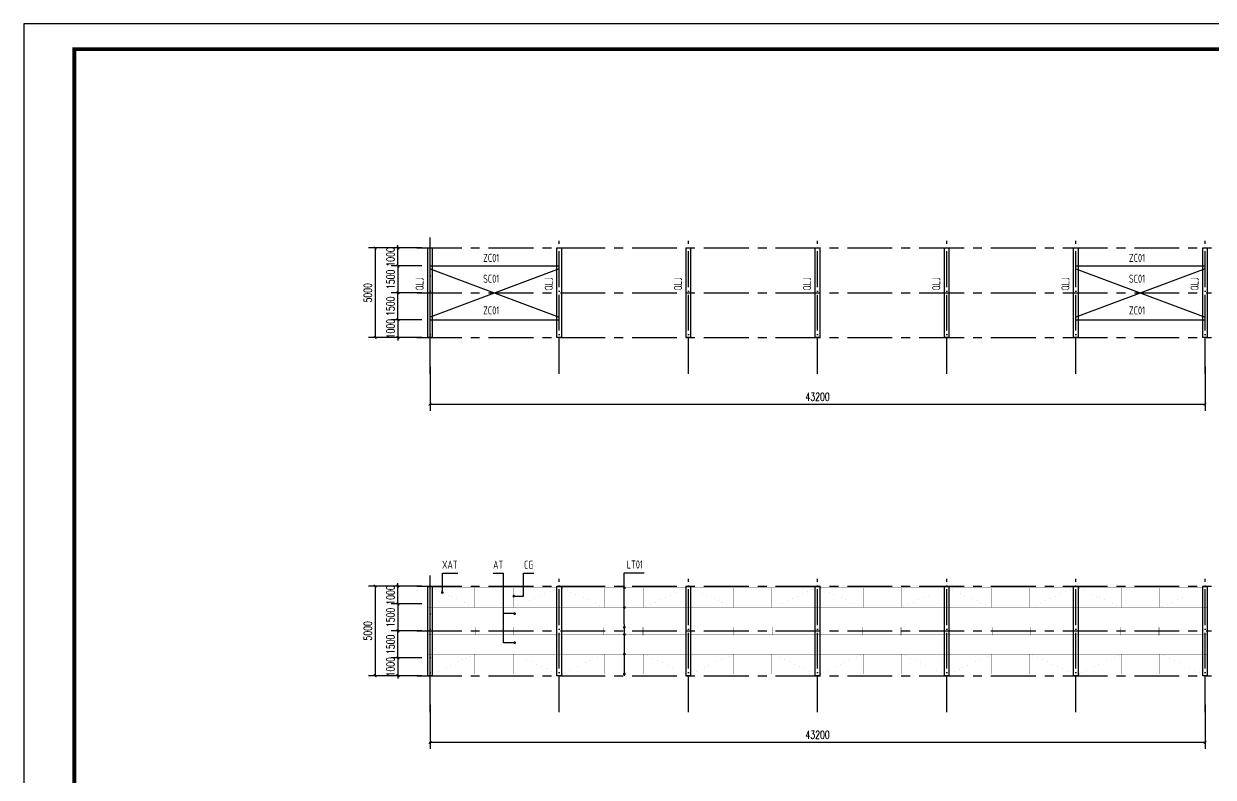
# Model space of a CAD drawing. Extents: x -33967 to 1773478, y -1022458 to -784650.
# Drawn here: x 1268340 to 1334642, y -980458 to -938458 of the extents above; entities that cross this region are included whole.
import ezdxf
from ezdxf.enums import TextEntityAlignment as Align

# ---------------------------------------------------------------- set-up
doc = ezdxf.new("R2010")
doc.units = 0
doc.header["$LTSCALE"] = 1000
doc.header["$MEASUREMENT"] = 0
doc.linetypes.add('0$0$CENTERX2', pattern=[4, 2.5, -0.5, 0.5, -0.5])
doc.linetypes.add('DOTE', pattern=[2.42, 2, -0.2, 0.02, -0.2])
for name, color, linetype in [('AXIS', 3, 'Continuous'), ('DOTE', 1, 'DOTE'), ('GL', 150, 'Continuous'), ('LT', 27, 'Continuous'), ('PUB_TITLE', 4, 'Continuous'), ('REIND', 1, 'Continuous'), ('THIN', 7, 'Continuous')]:
    doc.layers.add(name, color=color, linetype=linetype)
doc.styles.add('_TCH_DIM_T3', font='SIMPLEX', dxfattribs={"width": 0.705882, "bigfont": 'GBCBIG'})
doc.styles.add('TSSD_Dimension', font='Tssdeng.shx', dxfattribs={"width": 0.8, "bigfont": 'hztxt.shx'})
doc.dimstyles.new('TCH_150_1', dxfattribs={"dimtxt": 446.25, "dimasz": 150, "dimexe": 375, "dimexo": 450, "dimgap": 189.375, "dimtad": 1, "dimdec": 0, "dimzin": 0, "dimdsep": 46, "dimtxsty": '_TCH_DIM_T3', "dimblk": 'ARCHTICK', "dimcen": 0.09, "dimclrd": 256, "dimclre": 256, "dimclrt": 7, "dimazin": 2, "dimtfac": 1, "dimtdec": 0, "dimtix": 1, "dimtmove": 2, "dimatfit": 3, "dimfxl": 1, "dimtolj": 1, "dimtzin": 0, "dimarcsym": 0})

# ---------------------------------------------------------------- blocks, each defined once
blk = doc.blocks.new('_ArchTick')
at = {"color": 0, "linetype": 'ByBlock', "const_width": 0.4}
blk.add_lwpolyline([(-0.5, -0.5), (0.5, 0.5)], dxfattribs=at)
blk = doc.blocks.new('*D449')
at = {"layer": 'AXIS', "lineweight": -2, "transparency": 16777216}
for p, q in [((1290987, -957584), (1290987, -960036)), ((1334187, -957584), (1334187, -960036)), ((1290987, -959661), (1334187, -959661))]:
    blk.add_line(p, q, dxfattribs=at)
at = {"layer": 'Defpoints', "color": 0, "transparency": 16777216}
for p in [(1290987, -957134), (1334187, -957134), (1334187, -959661)]:
    blk.add_point(p, dxfattribs=at)
at = {"layer": 'AXIS', "lineweight": -2, "transparency": 16777216, "xscale": 150, "yscale": 150, "zscale": 150, "rotation": 180}
blk.add_blockref('_ArchTick', (1290987, -959661), dxfattribs=at)
at = {"layer": 'AXIS', "lineweight": -2, "transparency": 16777216, "xscale": 150, "yscale": 150, "zscale": 150}
blk.add_blockref('_ArchTick', (1334187, -959661), dxfattribs=at)
at = {"layer": 'AXIS', "color": 7, "transparency": 16777216, "insert": (1312587, -959249), "char_height": 446.2, "attachment_point": 5, "style": '_TCH_DIM_T3'}
blk.add_mtext('\\A1;43200', dxfattribs=at)
blk = doc.blocks.new('*D450')
at = {"layer": 'AXIS', "lineweight": -2, "transparency": 16777216}
for p, q in [((1290537, -951955), (1288822, -951955)), ((1289197, -951955), (1289197, -953455)), ((1290537, -953455), (1288822, -953455))]:
    blk.add_line(p, q, dxfattribs=at)
at = {"layer": 'Defpoints', "color": 0, "transparency": 16777216}
for p in [(1290987, -951955), (1289197, -953455), (1290987, -953455)]:
    blk.add_point(p, dxfattribs=at)
at = {"layer": 'AXIS', "lineweight": -2, "transparency": 16777216, "xscale": 150, "yscale": 150, "zscale": 150}
for p, rotation in [((1289197, -951955), 90), ((1289197, -953455), 270)]:
    blk.add_blockref('_ArchTick', p, dxfattribs=dict(at, rotation=rotation))
at = {"layer": 'AXIS', "color": 7, "transparency": 16777216, "insert": (1288785, -952705), "char_height": 446.2, "attachment_point": 5, "rotation": 90, "style": '_TCH_DIM_T3'}
blk.add_mtext('\\A1;1500', dxfattribs=at)
blk = doc.blocks.new('*D451')
at = {"layer": 'AXIS', "lineweight": -2, "transparency": 16777216}
for p, q in [((1290537, -950955), (1288822, -950955)), ((1289197, -950955), (1289197, -950805)), ((1289197, -951955), (1289197, -950955)), ((1290537, -951955), (1288822, -951955)), ((1289197, -951955), (1289197, -952105))]:
    blk.add_line(p, q, dxfattribs=at)
at = {"layer": 'Defpoints', "color": 0, "transparency": 16777216}
for p in [(1289197, -950955), (1290987, -950955), (1290987, -951955)]:
    blk.add_point(p, dxfattribs=at)
at = {"layer": 'AXIS', "lineweight": -2, "transparency": 16777216, "xscale": 150, "yscale": 150, "zscale": 150}
for p, rotation in [((1289197, -950955), 270), ((1289197, -951955), 90)]:
    blk.add_blockref('_ArchTick', p, dxfattribs=dict(at, rotation=rotation))
at = {"layer": 'AXIS', "color": 7, "transparency": 16777216, "insert": (1288785, -951455), "char_height": 446.2, "attachment_point": 5, "rotation": 90, "style": '_TCH_DIM_T3'}
blk.add_mtext('\\A1;1000', dxfattribs=at)
blk = doc.blocks.new('*D452')
at = {"layer": 'AXIS', "lineweight": -2, "transparency": 16777216}
for p, q in [((1290537, -953455), (1288822, -953455)), ((1289197, -954955), (1289197, -953455)), ((1290537, -954955), (1288822, -954955))]:
    blk.add_line(p, q, dxfattribs=at)
at = {"layer": 'Defpoints', "color": 0, "transparency": 16777216}
for p in [(1289197, -953455), (1290987, -953455), (1290987, -954955)]:
    blk.add_point(p, dxfattribs=at)
at = {"layer": 'AXIS', "lineweight": -2, "transparency": 16777216, "xscale": 150, "yscale": 150, "zscale": 150}
for p, rotation in [((1289197, -953455), 90), ((1289197, -954955), 270)]:
    blk.add_blockref('_ArchTick', p, dxfattribs=dict(at, rotation=rotation))
at = {"layer": 'AXIS', "color": 7, "transparency": 16777216, "insert": (1288785, -954205), "char_height": 446.2, "attachment_point": 5, "rotation": 90, "style": '_TCH_DIM_T3'}
blk.add_mtext('\\A1;1500', dxfattribs=at)
blk = doc.blocks.new('*D453')
at = {"layer": 'AXIS', "lineweight": -2, "transparency": 16777216}
for p, q in [((1290537, -954955), (1288822, -954955)), ((1289197, -954955), (1289197, -954805)), ((1289197, -954955), (1289197, -955955)), ((1290537, -955955), (1288822, -955955)), ((1289197, -955955), (1289197, -956105))]:
    blk.add_line(p, q, dxfattribs=at)
at = {"layer": 'Defpoints', "color": 0, "transparency": 16777216}
for p in [(1290987, -954955), (1289197, -955955), (1290987, -955955)]:
    blk.add_point(p, dxfattribs=at)
at = {"layer": 'AXIS', "lineweight": -2, "transparency": 16777216, "xscale": 150, "yscale": 150, "zscale": 150}
for p, rotation in [((1289197, -954955), 270), ((1289197, -955955), 90)]:
    blk.add_blockref('_ArchTick', p, dxfattribs=dict(at, rotation=rotation))
at = {"layer": 'AXIS', "color": 7, "transparency": 16777216, "insert": (1288785, -955455), "char_height": 446.2, "attachment_point": 5, "rotation": 90, "style": '_TCH_DIM_T3'}
blk.add_mtext('\\A1;1000', dxfattribs=at)
blk = doc.blocks.new('*D454')
at = {"layer": 'AXIS', "lineweight": -2, "transparency": 16777216}
for p, q in [((1290534, -950955), (1287550, -950955)), ((1287925, -950955), (1287925, -955955)), ((1290534, -955955), (1287550, -955955))]:
    blk.add_line(p, q, dxfattribs=at)
at = {"layer": 'Defpoints', "color": 0, "transparency": 16777216}
for p in [(1290984, -950955), (1287925, -955955), (1290984, -955955)]:
    blk.add_point(p, dxfattribs=at)
at = {"layer": 'AXIS', "lineweight": -2, "transparency": 16777216, "xscale": 150, "yscale": 150, "zscale": 150}
for p, rotation in [((1287925, -950955), 90), ((1287925, -955955), 270)]:
    blk.add_blockref('_ArchTick', p, dxfattribs=dict(at, rotation=rotation))
at = {"layer": 'AXIS', "color": 7, "transparency": 16777216, "insert": (1287513, -953455), "char_height": 446.2, "attachment_point": 5, "rotation": 90, "style": '_TCH_DIM_T3'}
blk.add_mtext('\\A1;5000', dxfattribs=at)
blk = doc.blocks.new('*D455')
at = {"layer": 'AXIS', "lineweight": -2, "transparency": 16777216}
for p, q in [((1290537, -951955), (1288822, -951955)), ((1289197, -951955), (1289197, -953455)), ((1290537, -953455), (1288822, -953455))]:
    blk.add_line(p, q, dxfattribs=at)
at = {"layer": 'Defpoints', "color": 0, "transparency": 16777216}
for p in [(1290987, -951955), (1289197, -953455), (1290987, -953455)]:
    blk.add_point(p, dxfattribs=at)
at = {"layer": 'AXIS', "lineweight": -2, "transparency": 16777216, "xscale": 150, "yscale": 150, "zscale": 150}
for p, rotation in [((1289197, -951955), 90), ((1289197, -953455), 270)]:
    blk.add_blockref('_ArchTick', p, dxfattribs=dict(at, rotation=rotation))
at = {"layer": 'AXIS', "color": 7, "transparency": 16777216, "insert": (1288785, -952705), "char_height": 446.2, "attachment_point": 5, "rotation": 90, "style": '_TCH_DIM_T3'}
blk.add_mtext('\\A1;1500', dxfattribs=at)
blk = doc.blocks.new('*D456')
at = {"layer": 'AXIS', "lineweight": -2, "transparency": 16777216}
for p, q in [((1290537, -950955), (1288822, -950955)), ((1289197, -950955), (1289197, -950805)), ((1289197, -951955), (1289197, -950955)), ((1290537, -951955), (1288822, -951955)), ((1289197, -951955), (1289197, -952105))]:
    blk.add_line(p, q, dxfattribs=at)
at = {"layer": 'Defpoints', "color": 0, "transparency": 16777216}
for p in [(1289197, -950955), (1290987, -950955), (1290987, -951955)]:
    blk.add_point(p, dxfattribs=at)
at = {"layer": 'AXIS', "lineweight": -2, "transparency": 16777216, "xscale": 150, "yscale": 150, "zscale": 150}
for p, rotation in [((1289197, -950955), 270), ((1289197, -951955), 90)]:
    blk.add_blockref('_ArchTick', p, dxfattribs=dict(at, rotation=rotation))
at = {"layer": 'AXIS', "color": 7, "transparency": 16777216, "insert": (1288785, -951455), "char_height": 446.2, "attachment_point": 5, "rotation": 90, "style": '_TCH_DIM_T3'}
blk.add_mtext('\\A1;1000', dxfattribs=at)
blk = doc.blocks.new('*D457')
at = {"layer": 'AXIS', "lineweight": -2, "transparency": 16777216}
for p, q in [((1290537, -953455), (1288822, -953455)), ((1289197, -954955), (1289197, -953455)), ((1290537, -954955), (1288822, -954955))]:
    blk.add_line(p, q, dxfattribs=at)
at = {"layer": 'Defpoints', "color": 0, "transparency": 16777216}
for p in [(1289197, -953455), (1290987, -953455), (1290987, -954955)]:
    blk.add_point(p, dxfattribs=at)
at = {"layer": 'AXIS', "lineweight": -2, "transparency": 16777216, "xscale": 150, "yscale": 150, "zscale": 150}
for p, rotation in [((1289197, -953455), 90), ((1289197, -954955), 270)]:
    blk.add_blockref('_ArchTick', p, dxfattribs=dict(at, rotation=rotation))
at = {"layer": 'AXIS', "color": 7, "transparency": 16777216, "insert": (1288785, -954205), "char_height": 446.2, "attachment_point": 5, "rotation": 90, "style": '_TCH_DIM_T3'}
blk.add_mtext('\\A1;1500', dxfattribs=at)
blk = doc.blocks.new('*D458')
at = {"layer": 'AXIS', "lineweight": -2, "transparency": 16777216}
for p, q in [((1290537, -954955), (1288822, -954955)), ((1289197, -954955), (1289197, -954805)), ((1289197, -954955), (1289197, -955955)), ((1290537, -955955), (1288822, -955955)), ((1289197, -955955), (1289197, -956105))]:
    blk.add_line(p, q, dxfattribs=at)
at = {"layer": 'Defpoints', "color": 0, "transparency": 16777216}
for p in [(1290987, -954955), (1289197, -955955), (1290987, -955955)]:
    blk.add_point(p, dxfattribs=at)
at = {"layer": 'AXIS', "lineweight": -2, "transparency": 16777216, "xscale": 150, "yscale": 150, "zscale": 150}
for p, rotation in [((1289197, -954955), 270), ((1289197, -955955), 90)]:
    blk.add_blockref('_ArchTick', p, dxfattribs=dict(at, rotation=rotation))
at = {"layer": 'AXIS', "color": 7, "transparency": 16777216, "insert": (1288785, -955455), "char_height": 446.2, "attachment_point": 5, "rotation": 90, "style": '_TCH_DIM_T3'}
blk.add_mtext('\\A1;1000', dxfattribs=at)
blk = doc.blocks.new('*D459')
at = {"layer": 'AXIS', "lineweight": -2, "transparency": 16777216}
for p, q in [((1290534, -950955), (1287550, -950955)), ((1287925, -950955), (1287925, -955955)), ((1290534, -955955), (1287550, -955955))]:
    blk.add_line(p, q, dxfattribs=at)
at = {"layer": 'Defpoints', "color": 0, "transparency": 16777216}
for p in [(1290984, -950955), (1287925, -955955), (1290984, -955955)]:
    blk.add_point(p, dxfattribs=at)
at = {"layer": 'AXIS', "lineweight": -2, "transparency": 16777216, "xscale": 150, "yscale": 150, "zscale": 150}
for p, rotation in [((1287925, -950955), 90), ((1287925, -955955), 270)]:
    blk.add_blockref('_ArchTick', p, dxfattribs=dict(at, rotation=rotation))
at = {"layer": 'AXIS', "color": 7, "transparency": 16777216, "insert": (1287513, -953455), "char_height": 446.2, "attachment_point": 5, "rotation": 90, "style": '_TCH_DIM_T3'}
blk.add_mtext('\\A1;5000', dxfattribs=at)
blk = doc.blocks.new('*D470')
at = {"layer": 'AXIS', "lineweight": -2, "transparency": 16777216}
for p, q in [((1290987, -976429), (1290987, -978881)), ((1334187, -976429), (1334187, -978881)), ((1290987, -978506), (1334187, -978506))]:
    blk.add_line(p, q, dxfattribs=at)
at = {"layer": 'Defpoints', "color": 0, "transparency": 16777216}
for p in [(1290987, -975979), (1334187, -975979), (1334187, -978506)]:
    blk.add_point(p, dxfattribs=at)
at = {"layer": 'AXIS', "lineweight": -2, "transparency": 16777216, "xscale": 150, "yscale": 150, "zscale": 150, "rotation": 180}
blk.add_blockref('_ArchTick', (1290987, -978506), dxfattribs=at)
at = {"layer": 'AXIS', "lineweight": -2, "transparency": 16777216, "xscale": 150, "yscale": 150, "zscale": 150}
blk.add_blockref('_ArchTick', (1334187, -978506), dxfattribs=at)
at = {"layer": 'AXIS', "color": 7, "transparency": 16777216, "insert": (1312587, -978094), "char_height": 446.2, "attachment_point": 5, "style": '_TCH_DIM_T3'}
blk.add_mtext('\\A1;43200', dxfattribs=at)
blk = doc.blocks.new('*D460')
at = {"layer": 'AXIS', "lineweight": -2, "transparency": 16777216}
for p, q in [((1290537, -970800), (1288822, -970800)), ((1289197, -970800), (1289197, -972300)), ((1290537, -972300), (1288822, -972300))]:
    blk.add_line(p, q, dxfattribs=at)
at = {"layer": 'Defpoints', "color": 0, "transparency": 16777216}
for p in [(1290987, -970800), (1289197, -972300), (1290987, -972300)]:
    blk.add_point(p, dxfattribs=at)
at = {"layer": 'AXIS', "lineweight": -2, "transparency": 16777216, "xscale": 150, "yscale": 150, "zscale": 150}
for p, rotation in [((1289197, -970800), 90), ((1289197, -972300), 270)]:
    blk.add_blockref('_ArchTick', p, dxfattribs=dict(at, rotation=rotation))
at = {"layer": 'AXIS', "color": 7, "transparency": 16777216, "insert": (1288785, -971550), "char_height": 446.2, "attachment_point": 5, "rotation": 90, "style": '_TCH_DIM_T3'}
blk.add_mtext('\\A1;1500', dxfattribs=at)
blk = doc.blocks.new('*D461')
at = {"layer": 'AXIS', "lineweight": -2, "transparency": 16777216}
for p, q in [((1290537, -969800), (1288822, -969800)), ((1289197, -969800), (1289197, -969650)), ((1289197, -970800), (1289197, -969800)), ((1290537, -970800), (1288822, -970800)), ((1289197, -970800), (1289197, -970950))]:
    blk.add_line(p, q, dxfattribs=at)
at = {"layer": 'Defpoints', "color": 0, "transparency": 16777216}
for p in [(1289197, -969800), (1290987, -969800), (1290987, -970800)]:
    blk.add_point(p, dxfattribs=at)
at = {"layer": 'AXIS', "lineweight": -2, "transparency": 16777216, "xscale": 150, "yscale": 150, "zscale": 150}
for p, rotation in [((1289197, -969800), 270), ((1289197, -970800), 90)]:
    blk.add_blockref('_ArchTick', p, dxfattribs=dict(at, rotation=rotation))
at = {"layer": 'AXIS', "color": 7, "transparency": 16777216, "insert": (1288785, -970300), "char_height": 446.2, "attachment_point": 5, "rotation": 90, "style": '_TCH_DIM_T3'}
blk.add_mtext('\\A1;1000', dxfattribs=at)
blk = doc.blocks.new('*D462')
at = {"layer": 'AXIS', "lineweight": -2, "transparency": 16777216}
for p, q in [((1290537, -972300), (1288822, -972300)), ((1289197, -973800), (1289197, -972300)), ((1290537, -973800), (1288822, -973800))]:
    blk.add_line(p, q, dxfattribs=at)
at = {"layer": 'Defpoints', "color": 0, "transparency": 16777216}
for p in [(1289197, -972300), (1290987, -972300), (1290987, -973800)]:
    blk.add_point(p, dxfattribs=at)
at = {"layer": 'AXIS', "lineweight": -2, "transparency": 16777216, "xscale": 150, "yscale": 150, "zscale": 150}
for p, rotation in [((1289197, -972300), 90), ((1289197, -973800), 270)]:
    blk.add_blockref('_ArchTick', p, dxfattribs=dict(at, rotation=rotation))
at = {"layer": 'AXIS', "color": 7, "transparency": 16777216, "insert": (1288785, -973050), "char_height": 446.2, "attachment_point": 5, "rotation": 90, "style": '_TCH_DIM_T3'}
blk.add_mtext('\\A1;1500', dxfattribs=at)
blk = doc.blocks.new('*D463')
at = {"layer": 'AXIS', "lineweight": -2, "transparency": 16777216}
for p, q in [((1290537, -973800), (1288822, -973800)), ((1289197, -973800), (1289197, -973650)), ((1289197, -973800), (1289197, -974800)), ((1290537, -974800), (1288822, -974800)), ((1289197, -974800), (1289197, -974950))]:
    blk.add_line(p, q, dxfattribs=at)
at = {"layer": 'Defpoints', "color": 0, "transparency": 16777216}
for p in [(1290987, -973800), (1289197, -974800), (1290987, -974800)]:
    blk.add_point(p, dxfattribs=at)
at = {"layer": 'AXIS', "lineweight": -2, "transparency": 16777216, "xscale": 150, "yscale": 150, "zscale": 150}
for p, rotation in [((1289197, -973800), 270), ((1289197, -974800), 90)]:
    blk.add_blockref('_ArchTick', p, dxfattribs=dict(at, rotation=rotation))
at = {"layer": 'AXIS', "color": 7, "transparency": 16777216, "insert": (1288785, -974300), "char_height": 446.2, "attachment_point": 5, "rotation": 90, "style": '_TCH_DIM_T3'}
blk.add_mtext('\\A1;1000', dxfattribs=at)
blk = doc.blocks.new('*D464')
at = {"layer": 'AXIS', "lineweight": -2, "transparency": 16777216}
for p, q in [((1290534, -969800), (1287550, -969800)), ((1287925, -969800), (1287925, -974800)), ((1290534, -974800), (1287550, -974800))]:
    blk.add_line(p, q, dxfattribs=at)
at = {"layer": 'Defpoints', "color": 0, "transparency": 16777216}
for p in [(1290984, -969800), (1287925, -974800), (1290984, -974800)]:
    blk.add_point(p, dxfattribs=at)
at = {"layer": 'AXIS', "lineweight": -2, "transparency": 16777216, "xscale": 150, "yscale": 150, "zscale": 150}
for p, rotation in [((1287925, -969800), 90), ((1287925, -974800), 270)]:
    blk.add_blockref('_ArchTick', p, dxfattribs=dict(at, rotation=rotation))
at = {"layer": 'AXIS', "color": 7, "transparency": 16777216, "insert": (1287513, -972300), "char_height": 446.2, "attachment_point": 5, "rotation": 90, "style": '_TCH_DIM_T3'}
blk.add_mtext('\\A1;5000', dxfattribs=at)
blk = doc.blocks.new('*D465')
at = {"layer": 'AXIS', "lineweight": -2, "transparency": 16777216}
for p, q in [((1290537, -970800), (1288822, -970800)), ((1289197, -970800), (1289197, -972300)), ((1290537, -972300), (1288822, -972300))]:
    blk.add_line(p, q, dxfattribs=at)
at = {"layer": 'Defpoints', "color": 0, "transparency": 16777216}
for p in [(1290987, -970800), (1289197, -972300), (1290987, -972300)]:
    blk.add_point(p, dxfattribs=at)
at = {"layer": 'AXIS', "lineweight": -2, "transparency": 16777216, "xscale": 150, "yscale": 150, "zscale": 150}
for p, rotation in [((1289197, -970800), 90), ((1289197, -972300), 270)]:
    blk.add_blockref('_ArchTick', p, dxfattribs=dict(at, rotation=rotation))
at = {"layer": 'AXIS', "color": 7, "transparency": 16777216, "insert": (1288785, -971550), "char_height": 446.2, "attachment_point": 5, "rotation": 90, "style": '_TCH_DIM_T3'}
blk.add_mtext('\\A1;1500', dxfattribs=at)
blk = doc.blocks.new('*D466')
at = {"layer": 'AXIS', "lineweight": -2, "transparency": 16777216}
for p, q in [((1290537, -969800), (1288822, -969800)), ((1289197, -969800), (1289197, -969650)), ((1289197, -970800), (1289197, -969800)), ((1290537, -970800), (1288822, -970800)), ((1289197, -970800), (1289197, -970950))]:
    blk.add_line(p, q, dxfattribs=at)
at = {"layer": 'Defpoints', "color": 0, "transparency": 16777216}
for p in [(1289197, -969800), (1290987, -969800), (1290987, -970800)]:
    blk.add_point(p, dxfattribs=at)
at = {"layer": 'AXIS', "lineweight": -2, "transparency": 16777216, "xscale": 150, "yscale": 150, "zscale": 150}
for p, rotation in [((1289197, -969800), 270), ((1289197, -970800), 90)]:
    blk.add_blockref('_ArchTick', p, dxfattribs=dict(at, rotation=rotation))
at = {"layer": 'AXIS', "color": 7, "transparency": 16777216, "insert": (1288785, -970300), "char_height": 446.2, "attachment_point": 5, "rotation": 90, "style": '_TCH_DIM_T3'}
blk.add_mtext('\\A1;1000', dxfattribs=at)
blk = doc.blocks.new('*D467')
at = {"layer": 'AXIS', "lineweight": -2, "transparency": 16777216}
for p, q in [((1290537, -972300), (1288822, -972300)), ((1289197, -973800), (1289197, -972300)), ((1290537, -973800), (1288822, -973800))]:
    blk.add_line(p, q, dxfattribs=at)
at = {"layer": 'Defpoints', "color": 0, "transparency": 16777216}
for p in [(1289197, -972300), (1290987, -972300), (1290987, -973800)]:
    blk.add_point(p, dxfattribs=at)
at = {"layer": 'AXIS', "lineweight": -2, "transparency": 16777216, "xscale": 150, "yscale": 150, "zscale": 150}
for p, rotation in [((1289197, -972300), 90), ((1289197, -973800), 270)]:
    blk.add_blockref('_ArchTick', p, dxfattribs=dict(at, rotation=rotation))
at = {"layer": 'AXIS', "color": 7, "transparency": 16777216, "insert": (1288785, -973050), "char_height": 446.2, "attachment_point": 5, "rotation": 90, "style": '_TCH_DIM_T3'}
blk.add_mtext('\\A1;1500', dxfattribs=at)
blk = doc.blocks.new('*D468')
at = {"layer": 'AXIS', "lineweight": -2, "transparency": 16777216}
for p, q in [((1290537, -973800), (1288822, -973800)), ((1289197, -973800), (1289197, -973650)), ((1289197, -973800), (1289197, -974800)), ((1290537, -974800), (1288822, -974800)), ((1289197, -974800), (1289197, -974950))]:
    blk.add_line(p, q, dxfattribs=at)
at = {"layer": 'Defpoints', "color": 0, "transparency": 16777216}
for p in [(1290987, -973800), (1289197, -974800), (1290987, -974800)]:
    blk.add_point(p, dxfattribs=at)
at = {"layer": 'AXIS', "lineweight": -2, "transparency": 16777216, "xscale": 150, "yscale": 150, "zscale": 150}
for p, rotation in [((1289197, -973800), 270), ((1289197, -974800), 90)]:
    blk.add_blockref('_ArchTick', p, dxfattribs=dict(at, rotation=rotation))
at = {"layer": 'AXIS', "color": 7, "transparency": 16777216, "insert": (1288785, -974300), "char_height": 446.2, "attachment_point": 5, "rotation": 90, "style": '_TCH_DIM_T3'}
blk.add_mtext('\\A1;1000', dxfattribs=at)
blk = doc.blocks.new('*D469')
at = {"layer": 'AXIS', "lineweight": -2, "transparency": 16777216}
for p, q in [((1290534, -969800), (1287550, -969800)), ((1287925, -969800), (1287925, -974800)), ((1290534, -974800), (1287550, -974800))]:
    blk.add_line(p, q, dxfattribs=at)
at = {"layer": 'Defpoints', "color": 0, "transparency": 16777216}
for p in [(1290984, -969800), (1287925, -974800), (1290984, -974800)]:
    blk.add_point(p, dxfattribs=at)
at = {"layer": 'AXIS', "lineweight": -2, "transparency": 16777216, "xscale": 150, "yscale": 150, "zscale": 150}
for p, rotation in [((1287925, -969800), 90), ((1287925, -974800), 270)]:
    blk.add_blockref('_ArchTick', p, dxfattribs=dict(at, rotation=rotation))
at = {"layer": 'AXIS', "color": 7, "transparency": 16777216, "insert": (1287513, -972300), "char_height": 446.2, "attachment_point": 5, "rotation": 90, "style": '_TCH_DIM_T3'}
blk.add_mtext('\\A1;5000', dxfattribs=at)

msp = doc.modelspace()

# ---------------------------------------------------------------- linework, layer by layer
at = {"layer": 'AXIS', "color": 6, "linetype": 'ByBlock'}
for p, q in [((1290987.4, -951955.3), (1298187.4, -951955.3)), ((1326987.4, -951955.3), (1334187.4, -951955.3)), ((1290987.4, -952125.1), (1298187.4, -954820.5)), ((1298187.4, -952125.1), (1290987.4, -954820.5)), ((1326987.4, -952125.1), (1334187.4, -954820.5)), ((1334187.4, -952125.1), (1326987.4, -954820.5)), ((1290987.4, -954955.3), (1298187.4, -954955.3)), ((1326987.4, -954955.3), (1334187.4, -954955.3))]:
    msp.add_line(p, q, dxfattribs=at)
at = {"layer": 'AXIS', "linetype": 'ByBlock'}
for p, q in [((1291677.8, -970184.6), (1291677.8, -969081.2)), ((1291677.8, -969081.2), (1292541.8, -969081.2)), ((1294504.9, -969081.2), (1295085.9, -969081.2)), ((1295085.9, -972961), (1295085.9, -969081.2)), ((1296186.1, -970361.7), (1296186.1, -969081.2)), ((1296186.1, -969081.2), (1296767.1, -969081.2)), ((1301812.2, -969068.2), (1302929.3, -969068.2)), ((1301822.1, -974800.1), (1301812.2, -969068.2)), ((1295656.8, -970361.7), (1296186.1, -970361.7)), ((1295704.3, -971340.5), (1295085.9, -971340.5)), ((1295704.3, -972961), (1295085.9, -972961))]:
    msp.add_line(p, q, dxfattribs=at)
at = {"layer": 'AXIS', "color": 3, "linetype": 'ByBlock', "const_width": 1}
for points in [[(1291169.4, -969870.1), (1291169.4, -969930.1), (1293434.7, -970970.4), (1293434.7, -971030.4)], [(1293505.3, -971030.4), (1293505.3, -970970.4), (1293505.3, -969930.1), (1293505.3, -969870.1)], [(1295644.3, -971030.4), (1295644.3, -970970.4), (1295644.3, -969930.1), (1295644.3, -969870.1)], [(1298002.4, -969870.1), (1298002.4, -969930.1), (1295774.9, -970970.4), (1295774.9, -971030.4)], [(1298369.4, -969870.1), (1298369.4, -969930.1), (1300634.7, -970970.4), (1300634.7, -971030.4)], [(1300705.3, -971030.4), (1300705.3, -970970.4), (1300705.3, -969930.1), (1300705.3, -969870.1)], [(1302844.3, -971030.4), (1302844.3, -970970.4), (1302844.3, -969930.1), (1302844.3, -969870.1)], [(1305202.4, -969870.1), (1305202.4, -969930.1), (1302974.9, -970970.4), (1302974.9, -971030.4)], [(1305569.4, -969870.1), (1305569.4, -969930.1), (1307834.7, -970970.4), (1307834.7, -971030.4)], [(1307905.3, -971030.4), (1307905.3, -970970.4), (1307905.3, -969930.1), (1307905.3, -969870.1)], [(1310044.3, -971030.4), (1310044.3, -970970.4), (1310044.3, -969930.1), (1310044.3, -969870.1)], [(1312402.4, -969870.1), (1312402.4, -969930.1), (1310174.9, -970970.4), (1310174.9, -971030.4)], [(1312769.4, -969870.1), (1312769.4, -969930.1), (1315034.7, -970970.4), (1315034.7, -971030.4)], [(1315105.3, -971030.4), (1315105.3, -970970.4), (1315105.3, -969930.1), (1315105.3, -969870.1)], [(1317244.3, -971030.4), (1317244.3, -970970.4), (1317244.3, -969930.1), (1317244.3, -969870.1)], [(1319602.4, -969870.1), (1319602.4, -969930.1), (1317374.9, -970970.4), (1317374.9, -971030.4)], [(1319969.4, -969870.1), (1319969.4, -969930.1), (1322234.7, -970970.4), (1322234.7, -971030.4)], [(1322305.3, -971030.4), (1322305.3, -970970.4), (1322305.3, -969930.1), (1322305.3, -969870.1)], [(1324444.3, -971030.4), (1324444.3, -970970.4), (1324444.3, -969930.1), (1324444.3, -969870.1)], [(1326802.4, -969870.1), (1326802.4, -969930.1), (1324574.9, -970970.4), (1324574.9, -971030.4)], [(1327169.4, -969870.1), (1327169.4, -969930.1), (1329434.7, -970970.4), (1329434.7, -971030.4)], [(1329505.3, -971030.4), (1329505.3, -970970.4), (1329505.3, -969930.1), (1329505.3, -969870.1)], [(1331644.3, -971030.4), (1331644.3, -970970.4), (1331644.3, -969930.1), (1331644.3, -969870.1)], [(1334002.4, -969870.1), (1334002.4, -969930.1), (1331774.9, -970970.4), (1331774.9, -971030.4)], [(1293565.3, -972130.4), (1293565.3, -972070.4), (1293565.3, -971030.4), (1293565.3, -970970.4)], [(1295704.3, -972130.4), (1295704.3, -972070.4), (1295704.3, -971030.4), (1295704.3, -970970.4)], [(1300765.3, -972130.4), (1300765.3, -972070.4), (1300765.3, -971030.4), (1300765.3, -970970.4)], [(1302904.3, -972130.4), (1302904.3, -972070.4), (1302904.3, -971030.4), (1302904.3, -970970.4)], [(1307965.3, -972130.4), (1307965.3, -972070.4), (1307965.3, -971030.4), (1307965.3, -970970.4)], [(1310104.3, -972130.4), (1310104.3, -972070.4), (1310104.3, -971030.4), (1310104.3, -970970.4)], [(1315165.3, -972130.4), (1315165.3, -972070.4), (1315165.3, -971030.4), (1315165.3, -970970.4)], [(1317304.3, -972130.4), (1317304.3, -972070.4), (1317304.3, -971030.4), (1317304.3, -970970.4)], [(1322365.3, -972130.4), (1322365.3, -972070.4), (1322365.3, -971030.4), (1322365.3, -970970.4)], [(1324504.3, -972130.4), (1324504.3, -972070.4), (1324504.3, -971030.4), (1324504.3, -970970.4)], [(1329565.3, -972130.4), (1329565.3, -972070.4), (1329565.3, -971030.4), (1329565.3, -970970.4)], [(1331704.3, -972130.4), (1331704.3, -972070.4), (1331704.3, -971030.4), (1331704.3, -970970.4)], [(1293497.4, -972580.2), (1293497.4, -972520.2), (1293497.4, -972130.4), (1293497.4, -972070.4)], [(1293497.4, -972070.4), (1293497.4, -972130.4), (1293497.4, -972520.2), (1293497.4, -972580.2)], [(1293565.3, -972470.2), (1293565.3, -972530.2), (1293565.3, -973570.3), (1293565.3, -973630.3)], [(1295636.4, -972580.2), (1295636.4, -972520.2), (1295636.4, -972130.4), (1295636.4, -972070.4)], [(1295636.4, -972070.4), (1295636.4, -972130.4), (1295636.4, -972520.2), (1295636.4, -972580.2)], [(1295704.3, -972470.2), (1295704.3, -972530.2), (1295704.3, -973570.2), (1295704.3, -973630.2)], [(1300697.4, -972580.2), (1300697.4, -972520.2), (1300697.4, -972130.4), (1300697.4, -972070.4)], [(1300697.4, -972070.4), (1300697.4, -972130.4), (1300697.4, -972520.2), (1300697.4, -972580.2)], [(1300765.3, -972470.2), (1300765.3, -972530.2), (1300765.3, -973570.3), (1300765.3, -973630.3)], [(1302836.4, -972580.2), (1302836.4, -972520.2), (1302836.4, -972130.4), (1302836.4, -972070.4)], [(1302836.4, -972070.4), (1302836.4, -972130.4), (1302836.4, -972520.2), (1302836.4, -972580.2)], [(1302904.3, -972470.2), (1302904.3, -972530.2), (1302904.3, -973570.2), (1302904.3, -973630.2)], [(1307897.4, -972580.2), (1307897.4, -972520.2), (1307897.4, -972130.4), (1307897.4, -972070.4)], [(1307897.4, -972070.4), (1307897.4, -972130.4), (1307897.4, -972520.2), (1307897.4, -972580.2)], [(1307965.3, -972470.2), (1307965.3, -972530.2), (1307965.3, -973570.3), (1307965.3, -973630.3)], [(1310036.4, -972580.2), (1310036.4, -972520.2), (1310036.4, -972130.4), (1310036.4, -972070.4)], [(1310036.4, -972070.4), (1310036.4, -972130.4), (1310036.4, -972520.2), (1310036.4, -972580.2)], [(1310104.3, -972470.2), (1310104.3, -972530.2), (1310104.3, -973570.2), (1310104.3, -973630.2)], [(1315097.4, -972580.2), (1315097.4, -972520.2), (1315097.4, -972130.4), (1315097.4, -972070.4)], [(1315097.4, -972070.4), (1315097.4, -972130.4), (1315097.4, -972520.2), (1315097.4, -972580.2)], [(1315165.3, -972470.2), (1315165.3, -972530.2), (1315165.3, -973570.3), (1315165.3, -973630.3)], [(1317236.4, -972580.2), (1317236.4, -972520.2), (1317236.4, -972130.4), (1317236.4, -972070.4)], [(1317236.4, -972070.4), (1317236.4, -972130.4), (1317236.4, -972520.2), (1317236.4, -972580.2)], [(1317304.3, -972470.2), (1317304.3, -972530.2), (1317304.3, -973570.2), (1317304.3, -973630.2)], [(1322297.4, -972580.2), (1322297.4, -972520.2), (1322297.4, -972130.4), (1322297.4, -972070.4)], [(1322297.4, -972070.4), (1322297.4, -972130.4), (1322297.4, -972520.2), (1322297.4, -972580.2)], [(1322365.3, -972470.2), (1322365.3, -972530.2), (1322365.3, -973570.3), (1322365.3, -973630.3)], [(1324436.4, -972580.2), (1324436.4, -972520.2), (1324436.4, -972130.4), (1324436.4, -972070.4)], [(1324436.4, -972070.4), (1324436.4, -972130.4), (1324436.4, -972520.2), (1324436.4, -972580.2)], [(1324504.3, -972470.2), (1324504.3, -972530.2), (1324504.3, -973570.2), (1324504.3, -973630.2)], [(1329497.4, -972580.2), (1329497.4, -972520.2), (1329497.4, -972130.4), (1329497.4, -972070.4)], [(1329497.4, -972070.4), (1329497.4, -972130.4), (1329497.4, -972520.2), (1329497.4, -972580.2)], [(1329565.3, -972470.2), (1329565.3, -972530.2), (1329565.3, -973570.3), (1329565.3, -973630.3)], [(1331636.4, -972580.2), (1331636.4, -972520.2), (1331636.4, -972130.4), (1331636.4, -972070.4)], [(1331636.4, -972070.4), (1331636.4, -972130.4), (1331636.4, -972520.2), (1331636.4, -972580.2)], [(1331704.3, -972470.2), (1331704.3, -972530.2), (1331704.3, -973570.2), (1331704.3, -973630.2)], [(1291169.4, -974730.5), (1291169.4, -974670.5), (1293434.7, -973630.3), (1293434.7, -973570.3)], [(1293505.3, -973570.3), (1293505.3, -973630.3), (1293505.3, -974670.5), (1293505.3, -974730.5)], [(1295644.3, -973570.2), (1295644.3, -973630.2), (1295644.3, -974670.5), (1295644.3, -974730.5)], [(1298002.4, -974730.5), (1298002.4, -974670.5), (1295774.9, -973630.2), (1295774.9, -973570.2)], [(1298369.4, -974730.5), (1298369.4, -974670.5), (1300634.7, -973630.3), (1300634.7, -973570.3)], [(1300705.3, -973570.3), (1300705.3, -973630.3), (1300705.3, -974670.5), (1300705.3, -974730.5)], [(1302844.3, -973570.2), (1302844.3, -973630.2), (1302844.3, -974670.5), (1302844.3, -974730.5)], [(1305202.4, -974730.5), (1305202.4, -974670.5), (1302974.9, -973630.2), (1302974.9, -973570.2)], [(1305569.4, -974730.5), (1305569.4, -974670.5), (1307834.7, -973630.3), (1307834.7, -973570.3)], [(1307905.3, -973570.3), (1307905.3, -973630.3), (1307905.3, -974670.5), (1307905.3, -974730.5)], [(1310044.3, -973570.2), (1310044.3, -973630.2), (1310044.3, -974670.5), (1310044.3, -974730.5)], [(1312402.4, -974730.5), (1312402.4, -974670.5), (1310174.9, -973630.2), (1310174.9, -973570.2)], [(1312769.4, -974730.5), (1312769.4, -974670.5), (1315034.7, -973630.3), (1315034.7, -973570.3)], [(1315105.3, -973570.3), (1315105.3, -973630.3), (1315105.3, -974670.5), (1315105.3, -974730.5)], [(1317244.3, -973570.2), (1317244.3, -973630.2), (1317244.3, -974670.5), (1317244.3, -974730.5)], [(1319602.4, -974730.5), (1319602.4, -974670.5), (1317374.9, -973630.2), (1317374.9, -973570.2)], [(1319969.4, -974730.5), (1319969.4, -974670.5), (1322234.7, -973630.3), (1322234.7, -973570.3)], [(1322305.3, -973570.3), (1322305.3, -973630.3), (1322305.3, -974670.5), (1322305.3, -974730.5)], [(1324444.3, -973570.2), (1324444.3, -973630.2), (1324444.3, -974670.5), (1324444.3, -974730.5)], [(1326802.4, -974730.5), (1326802.4, -974670.5), (1324574.9, -973630.2), (1324574.9, -973570.2)], [(1327169.4, -974730.5), (1327169.4, -974670.5), (1329434.7, -973630.3), (1329434.7, -973570.3)], [(1329505.3, -973570.3), (1329505.3, -973630.3), (1329505.3, -974670.5), (1329505.3, -974730.5)], [(1331644.3, -973570.2), (1331644.3, -973630.2), (1331644.3, -974670.5), (1331644.3, -974730.5)], [(1334002.4, -974730.5), (1334002.4, -974670.5), (1331774.9, -973630.2), (1331774.9, -973570.2)]]:
    msp.add_lwpolyline(points, dxfattribs=at)
at = {"layer": 'AXIS', "color": 6, "linetype": 'ByBlock', "const_width": 10}
for points in [[(1293480.3, -969900.1), (1293530.3, -969900.1), (1293530.3, -971000.4), (1293480.3, -971000.4)], [(1295619.3, -969900.1), (1295669.3, -969900.1), (1295669.3, -971000.4), (1295619.3, -971000.4)], [(1300680.3, -969900.1), (1300730.3, -969900.1), (1300730.3, -971000.4), (1300680.3, -971000.4)], [(1302819.3, -969900.1), (1302869.3, -969900.1), (1302869.3, -971000.4), (1302819.3, -971000.4)], [(1307880.3, -969900.1), (1307930.3, -969900.1), (1307930.3, -971000.4), (1307880.3, -971000.4)], [(1310019.3, -969900.1), (1310069.3, -969900.1), (1310069.3, -971000.4), (1310019.3, -971000.4)], [(1315080.3, -969900.1), (1315130.3, -969900.1), (1315130.3, -971000.4), (1315080.3, -971000.4)], [(1317219.3, -969900.1), (1317269.3, -969900.1), (1317269.3, -971000.4), (1317219.3, -971000.4)], [(1322280.3, -969900.1), (1322330.3, -969900.1), (1322330.3, -971000.4), (1322280.3, -971000.4)], [(1324419.3, -969900.1), (1324469.3, -969900.1), (1324469.3, -971000.4), (1324419.3, -971000.4)], [(1329480.3, -969900.1), (1329530.3, -969900.1), (1329530.3, -971000.4), (1329480.3, -971000.4)], [(1331619.3, -969900.1), (1331669.3, -969900.1), (1331669.3, -971000.4), (1331619.3, -971000.4)], [(1293522.4, -972100.4), (1293472.4, -972100.4), (1293472.4, -972550.2), (1293522.4, -972550.2)], [(1293522.4, -972550.2), (1293472.4, -972550.2), (1293472.4, -972100.4), (1293522.4, -972100.4)], [(1295661.4, -972100.3), (1295611.4, -972100.3), (1295611.4, -972550.2), (1295661.4, -972550.2)], [(1295661.4, -972550.2), (1295611.4, -972550.2), (1295611.4, -972100.4), (1295661.4, -972100.4)], [(1300722.4, -972100.4), (1300672.4, -972100.4), (1300672.4, -972550.2), (1300722.4, -972550.2)], [(1300722.4, -972550.2), (1300672.4, -972550.2), (1300672.4, -972100.4), (1300722.4, -972100.4)], [(1302861.4, -972100.3), (1302811.4, -972100.3), (1302811.4, -972550.2), (1302861.4, -972550.2)], [(1302861.4, -972550.2), (1302811.4, -972550.2), (1302811.4, -972100.4), (1302861.4, -972100.4)], [(1307922.4, -972100.4), (1307872.4, -972100.4), (1307872.4, -972550.2), (1307922.4, -972550.2)], [(1307922.4, -972550.2), (1307872.4, -972550.2), (1307872.4, -972100.4), (1307922.4, -972100.4)], [(1310061.4, -972100.3), (1310011.4, -972100.3), (1310011.4, -972550.2), (1310061.4, -972550.2)], [(1310061.4, -972550.2), (1310011.4, -972550.2), (1310011.4, -972100.4), (1310061.4, -972100.4)], [(1315122.4, -972100.4), (1315072.4, -972100.4), (1315072.4, -972550.2), (1315122.4, -972550.2)], [(1315122.4, -972550.2), (1315072.4, -972550.2), (1315072.4, -972100.4), (1315122.4, -972100.4)], [(1317261.4, -972100.3), (1317211.4, -972100.3), (1317211.4, -972550.2), (1317261.4, -972550.2)], [(1317261.4, -972550.2), (1317211.4, -972550.2), (1317211.4, -972100.4), (1317261.4, -972100.4)], [(1322322.4, -972100.4), (1322272.4, -972100.4), (1322272.4, -972550.2), (1322322.4, -972550.2)], [(1322322.4, -972550.2), (1322272.4, -972550.2), (1322272.4, -972100.4), (1322322.4, -972100.4)], [(1324461.4, -972100.3), (1324411.4, -972100.3), (1324411.4, -972550.2), (1324461.4, -972550.2)], [(1324461.4, -972550.2), (1324411.4, -972550.2), (1324411.4, -972100.4), (1324461.4, -972100.4)], [(1329522.4, -972100.4), (1329472.4, -972100.4), (1329472.4, -972550.2), (1329522.4, -972550.2)], [(1329522.4, -972550.2), (1329472.4, -972550.2), (1329472.4, -972100.4), (1329522.4, -972100.4)], [(1331661.4, -972100.3), (1331611.4, -972100.3), (1331611.4, -972550.2), (1331661.4, -972550.2)], [(1331661.4, -972550.2), (1331611.4, -972550.2), (1331611.4, -972100.4), (1331661.4, -972100.4)], [(1293480.3, -974700.5), (1293530.3, -974700.5), (1293530.3, -973600.2), (1293480.3, -973600.2)], [(1295619.3, -974700.5), (1295669.3, -974700.5), (1295669.3, -973600.2), (1295619.3, -973600.2)], [(1300680.3, -974700.5), (1300730.3, -974700.5), (1300730.3, -973600.2), (1300680.3, -973600.2)], [(1302819.3, -974700.5), (1302869.3, -974700.5), (1302869.3, -973600.2), (1302819.3, -973600.2)], [(1307880.3, -974700.5), (1307930.3, -974700.5), (1307930.3, -973600.2), (1307880.3, -973600.2)], [(1310019.3, -974700.5), (1310069.3, -974700.5), (1310069.3, -973600.2), (1310019.3, -973600.2)], [(1315080.3, -974700.5), (1315130.3, -974700.5), (1315130.3, -973600.2), (1315080.3, -973600.2)], [(1317219.3, -974700.5), (1317269.3, -974700.5), (1317269.3, -973600.2), (1317219.3, -973600.2)], [(1322280.3, -974700.5), (1322330.3, -974700.5), (1322330.3, -973600.2), (1322280.3, -973600.2)], [(1324419.3, -974700.5), (1324469.3, -974700.5), (1324469.3, -973600.2), (1324419.3, -973600.2)], [(1329480.3, -974700.5), (1329530.3, -974700.5), (1329530.3, -973600.2), (1329480.3, -973600.2)], [(1331619.3, -974700.5), (1331669.3, -974700.5), (1331669.3, -973600.2), (1331619.3, -973600.2)]]:
    msp.add_lwpolyline(points, close=True, dxfattribs=at)
at = {"layer": 'DOTE'}
for p, q in [((1290987.4, -957134.2), (1290987.4, -950370.2)), ((1290987.4, -957978.7), (1290987.4, -950562.1)), ((1298187.4, -957978.7), (1298187.4, -950562.1)), ((1305387.4, -957978.7), (1305387.4, -950562.1)), ((1312587.4, -957978.7), (1312587.4, -950562.1)), ((1319787.4, -957978.7), (1319787.4, -950562.1)), ((1326987.4, -957978.7), (1326987.4, -950562.1)), ((1334187.4, -957978.7), (1334187.4, -950562.1)), ((1290987.4, -975979.2), (1290987.4, -969215.3)), ((1290987.4, -976823.8), (1290987.4, -969407.2)), ((1298187.4, -976823.8), (1298187.4, -969407.2)), ((1305387.4, -976823.8), (1305387.4, -969407.2)), ((1312587.4, -976823.8), (1312587.4, -969407.2)), ((1319787.4, -976823.8), (1319787.4, -969407.2)), ((1326987.4, -976823.8), (1326987.4, -969407.2)), ((1334187.4, -976823.8), (1334187.4, -969407.2))]:
    msp.add_line(p, q, dxfattribs=at)
at = {"layer": 'DOTE', "color": 8, "linetype": '0$0$CENTERX2'}
for p, q in [((1290251.7, -950955.3), (1334540.9, -950955.3)), ((1290251.7, -953455.3), (1334540.9, -953455.3)), ((1290251.7, -955955.3), (1334540.9, -955955.3)), ((1290251.7, -969800.3), (1334540.9, -969800.3)), ((1290251.7, -972300.3), (1334540.9, -972300.3)), ((1290251.7, -974800.3), (1334540.9, -974800.3))]:
    msp.add_line(p, q, dxfattribs=at)
at = {"layer": 'GL'}
for points in [[(1290859.4, -955955.3), (1290859.4, -950955.3), (1291109.4, -950955.3), (1291109.4, -955955.3)], [(1298062.4, -955955.3), (1298062.4, -950955.3), (1298312.4, -950955.3), (1298312.4, -955955.3)], [(1305262.4, -955955.3), (1305262.4, -950955.3), (1305512.4, -950955.3), (1305512.4, -955955.3)], [(1312462.4, -955955.3), (1312462.4, -950955.3), (1312712.4, -950955.3), (1312712.4, -955955.3)], [(1319662.4, -955955.3), (1319662.4, -950955.3), (1319912.4, -950955.3), (1319912.4, -955955.3)], [(1326862.4, -955955.3), (1326862.4, -950955.3), (1327112.4, -950955.3), (1327112.4, -955955.3)], [(1334062.4, -955955.3), (1334062.4, -950955.3), (1334312.4, -950955.3), (1334312.4, -955955.3)], [(1290859.4, -974800.3), (1290859.4, -969800.3), (1291109.4, -969800.3), (1291109.4, -974800.3)], [(1298062.4, -974800.3), (1298062.4, -969800.3), (1298312.4, -969800.3), (1298312.4, -974800.3)], [(1305262.4, -974800.3), (1305262.4, -969800.3), (1305512.4, -969800.3), (1305512.4, -974800.3)], [(1312462.4, -974800.3), (1312462.4, -969800.3), (1312712.4, -969800.3), (1312712.4, -974800.3)], [(1319662.4, -974800.3), (1319662.4, -969800.3), (1319912.4, -969800.3), (1319912.4, -974800.3)], [(1326862.4, -974800.3), (1326862.4, -969800.3), (1327112.4, -969800.3), (1327112.4, -974800.3)], [(1334062.4, -974800.3), (1334062.4, -969800.3), (1334312.4, -969800.3), (1334312.4, -974800.3)]]:
    msp.add_lwpolyline(points, close=True, dxfattribs=at)
at = {"layer": 'LT', "linetype": 'ByBlock', "const_width": 10}
for points in [[(1290859.4, -969900.1), (1334312.4, -969900.1)], [(1290859.4, -971000.4), (1334312.4, -971000.4)], [(1290859.4, -972100.4), (1334312.4, -972100.4)], [(1290859.4, -972500.2), (1334312.4, -972500.3)], [(1290859.4, -973600.2), (1334312.4, -973600.3)], [(1290859.4, -974700.5), (1334312.4, -974700.5)]]:
    msp.add_lwpolyline(points, dxfattribs=at)
at = {"layer": 'PUB_TITLE'}
msp.add_lwpolyline([(1268340, -1022458.4), (1387140, -1022458.4), (1387140, -938458.4), (1268340, -938458.4)], close=True, dxfattribs=at)
at = {"layer": 'PUB_TITLE', "const_width": 212.1}
msp.add_lwpolyline([(1271160.3, -1021044.2), (1271160.3, -939872.6), (1385140, -939872.6), (1385140, -1021044.2)], close=True, dxfattribs=at)
at = {"layer": 'REIND', "const_width": 75}
for points in [[(1301780.9, -969900.1, 1), (1301855.9, -969900.1, 1)], [(1291626.6, -970161.1, 1), (1291701.6, -970161.1, 1)], [(1295619.3, -970361.7, 1), (1295694.3, -970361.7, 1)], [(1295666.8, -971340.5, 1), (1295741.8, -971340.5, 1)], [(1301780.9, -971000.1, 1), (1301855.9, -971000.1, 1)], [(1301780.9, -972100.1, 1), (1301855.9, -972100.1, 1)], [(1301780.9, -972500.1, 1), (1301855.9, -972500.1, 1)], [(1295666.8, -972961, 1), (1295741.8, -972961, 1)], [(1301780.9, -973600.1, -1), (1301855.9, -973600.1, -1)], [(1301780.9, -974700.1, -1), (1301855.9, -974700.1, -1)]]:
    msp.add_lwpolyline(points, format="xyb", close=True, dxfattribs=at)

# ---------------------------------------------------------------- texts
at = {"layer": 'THIN', "style": 'TSSD_Dimension', "width": 0.7}
for s, p in [('ZC01', (1294846.4, -951867.4)), ('ZC01', (1330846.4, -951867.4)), ('SC01', (1294846.4, -953029.4)), ('SC01', (1330846.4, -953029.4)), ('ZC01', (1294846.4, -954798.1)), ('ZC01', (1330846.4, -954798.1)), ('XAT', (1292522.1, -968973.4)), ('AT', (1295066.1, -968973.4)), ('CG', (1296747.4, -968973.4)), ('LT01', (1302854.2, -968960.3))]:
    msp.add_text(s, height=450, dxfattribs=at).set_placement(p, align=Align.BOTTOM_RIGHT)
for p in [(1290761.1, -952586.6), (1297961.1, -952586.6), (1305161.1, -952586.6), (1312361.1, -952586.6), (1319561.1, -952586.6), (1326761.1, -952586.6), (1333961.1, -952586.6)]:
    msp.add_text('QLJ', height=450, rotation=90, dxfattribs=at).set_placement(p, align=Align.BOTTOM_RIGHT)

# ---------------------------------------------------------------- dimensions: what is measured, and where the dimension line sits
at = {"layer": 'AXIS'}
for base, p1, p2, angle, picture, middle in [((1287925.2, -955955.3), (1290984.4, -950955.3), (1290984.4, -955955.3), 90, '*D454', (1287512.7, -953455.3)), ((1287925.2, -955955.3), (1290984.4, -950955.3), (1290984.4, -955955.3), 90, '*D459', (1287512.7, -953455.3)), ((1289197.2, -950955.3), (1290987.4, -951955.3), (1290987.4, -950955.3), 270, '*D451', (1288784.7, -951455.3)), ((1289197.2, -950955.3), (1290987.4, -951955.3), (1290987.4, -950955.3), 270, '*D456', (1288784.7, -951455.3)), ((1289197.2, -953455.3), (1290987.4, -951955.3), (1290987.4, -953455.3), 90, '*D450', (1288784.7, -952705.3)), ((1289197.2, -953455.3), (1290987.4, -951955.3), (1290987.4, -953455.3), 90, '*D455', (1288784.7, -952705.3)), ((1289197.2, -953455.3), (1290987.4, -954955.3), (1290987.4, -953455.3), 270, '*D452', (1288784.7, -954205.3)), ((1289197.2, -953455.3), (1290987.4, -954955.3), (1290987.4, -953455.3), 270, '*D457', (1288784.7, -954205.3)), ((1289197.2, -955955.3), (1290987.4, -954955.3), (1290987.4, -955955.3), 90, '*D453', (1288784.7, -955455.3)), ((1289197.2, -955955.3), (1290987.4, -954955.3), (1290987.4, -955955.3), 90, '*D458', (1288784.7, -955455.3)), ((1287925.2, -974800.3), (1290984.4, -969800.3), (1290984.4, -974800.3), 90, '*D464', (1287512.7, -972300.3)), ((1287925.2, -974800.3), (1290984.4, -969800.3), (1290984.4, -974800.3), 90, '*D469', (1287512.7, -972300.3)), ((1289197.2, -969800.3), (1290987.4, -970800.3), (1290987.4, -969800.3), 270, '*D461', (1288784.7, -970300.3)), ((1289197.2, -969800.3), (1290987.4, -970800.3), (1290987.4, -969800.3), 270, '*D466', (1288784.7, -970300.3)), ((1289197.2, -972300.3), (1290987.4, -970800.3), (1290987.4, -972300.3), 90, '*D460', (1288784.7, -971550.3)), ((1289197.2, -972300.3), (1290987.4, -970800.3), (1290987.4, -972300.3), 90, '*D465', (1288784.7, -971550.3)), ((1289197.2, -972300.3), (1290987.4, -973800.3), (1290987.4, -972300.3), 270, '*D462', (1288784.7, -973050.3)), ((1289197.2, -972300.3), (1290987.4, -973800.3), (1290987.4, -972300.3), 270, '*D467', (1288784.7, -973050.3)), ((1289197.2, -974800.3), (1290987.4, -973800.3), (1290987.4, -974800.3), 90, '*D463', (1288784.7, -974300.3)), ((1289197.2, -974800.3), (1290987.4, -973800.3), (1290987.4, -974800.3), 90, '*D468', (1288784.7, -974300.3))]:
    dim = msp.add_linear_dim(base=base, p1=p1, p2=p2, angle=angle, dimstyle='TCH_150_1', dxfattribs=at)
    dim.commit()
    dim.dimension.update_dxf_attribs({"geometry": picture, "text_midpoint": middle})
for p1, p2, picture, middle in [((1290987.4, -957134.2), (1334187.4, -957134.2), '*D449', (1312587.4, -959248.5)), ((1290987.4, -975979.2), (1334187.4, -975979.2), '*D470', (1312587.4, -978093.6))]:
    dim = msp.add_aligned_dim(p1=p1, p2=p2, distance=-2526.9, dimstyle='TCH_150_1', dxfattribs=at)
    dim.commit()
    dim.dimension.update_dxf_attribs({"geometry": picture, "text_midpoint": middle})

doc.saveas('drawing.dxf')
